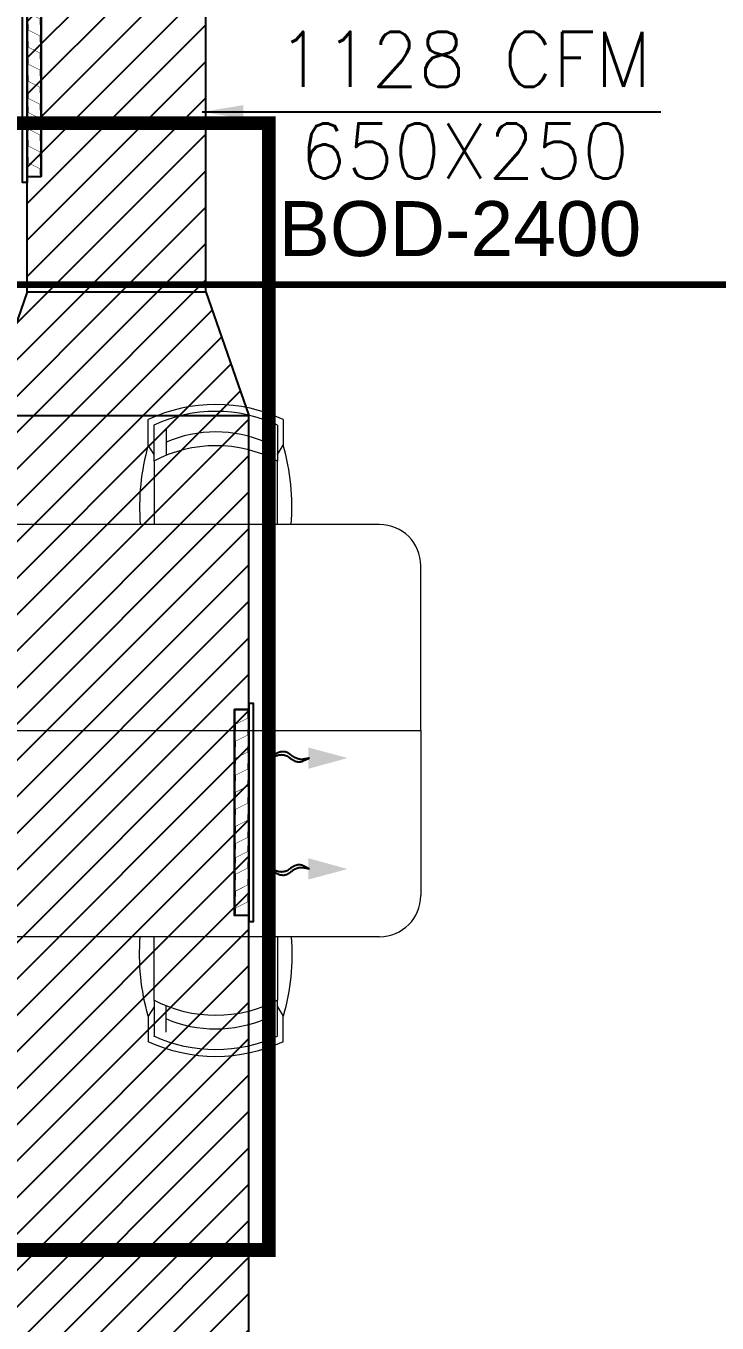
# Model space of a CAD drawing. Header units: millimetres. Extents: x -81374 to 485233, y -39075 to 157313.
# Drawn here: x 37947 to 40463, y 29620 to 34341 of the extents above; entities that cross this region are included whole.
import ezdxf
from ezdxf.enums import TextEntityAlignment as Align

# ---------------------------------------------------------------- set-up
doc = ezdxf.new("R2010")
doc.units = ezdxf.units.MM
for name, pattern in [('baseJE-1236$0$HIDDEN', [0.375, 0.25, -0.125]), ('CENTER', [2, 1.25, -0.25, 0.25, -0.25]), ('HIDDEN', [0.375, 0.25, -0.125])]:
    doc.linetypes.add(name, pattern=pattern)
for name, color, linetype in [('CEN', 252, 'CENTER'), ('ETA-AC-SLAB OPENING', 3, 'baseJE-1236$0$HIDDEN'), ('M-HVAC ELLIPTICAL DUCT', 6, 'Continuous'), ('M-HVAC-ELEPTICAL DUCT', 6, 'Continuous'), ('M-HVAC-GRIL', 6, 'Continuous'), ('M-HVAC-INSULATION', 8, 'Continuous'), ('M-HVAC-SUPP', 4, 'Continuous'), ('M-HVAC-SUPPLY AIR DUCT', 4, 'Continuous'), ('M-HVAC-TEXT', 7, 'Continuous')]:
    doc.layers.add(name, color=color, linetype=linetype)
for name, color, linetype, lineweight in [('G-IMPT', 8, 'Continuous', 5), ('ID - MODULAR', 44, 'Continuous', 5), ('M HVAC GRILLE', 6, 'Continuous', 13)]:
    doc.layers.add(name, color=color, linetype=linetype, lineweight=lineweight)
doc.styles.add('R', font='romans.shx')
doc.styles.add('ROMAND', font='romand__.ttf')
doc.styles.get("Standard").update_dxf_attribs({"font": 'arial.ttf'})
doc.dimstyles.new('Vayucon', dxfattribs={"dimtxt": 200, "dimasz": 150, "dimexe": 0, "dimexo": 0, "dimgap": 9e-05, "dimtad": 1, "dimdec": 0, "dimrnd": 5, "dimzin": 0, "dimdsep": 46, "dimtxsty": 'ROMAND', "dimcen": 90, "dimclre": 99, "dimclrt": 7, "dimadec": 0, "dimazin": 0, "dimtfac": 1, "dimtdec": 0, "dimtofl": 0, "dimtmove": 1, "dimatfit": 3, "dimfxl": 1, "dimtolj": 1, "dimtzin": 0, "dimarcsym": 0})
pattern_1 = [(45, (496839.4, -83091.07), (-66.29126, 66.29126), [])]

# ---------------------------------------------------------------- blocks, each defined once
blk = doc.blocks.new('ng')
at = {"layer": 'CEN', "color": 9, "linetype": 'HIDDEN', "lineweight": 0, "ltscale": 1500, "true_color": 0xc7c8ca}
blk.add_lwpolyline([(47579.4, 9557.9), (51680.6, 9557.9), (51680.6, 5456.7), (47579.4, 5456.7)], close=True, dxfattribs=at)
blk = doc.blocks.new('floor plan 1')
at = {"layer": 'G-IMPT', "color": 8, "ltscale": 500}
for p, q in [((19286.5, -69719.8), (19286.5, -69812.9)), ((19778.5, -69812.9), (19778.5, -69719.8)), ((19307.7, -69740.1), (19307.7, -69870.8)), ((19757.3, -69870.8), (19757.3, -69740.1)), ((19307.7, -69847.2), (19286.5, -69812.9)), ((19757.3, -69847.2), (19778.5, -69812.9)), ((19307.7, -69848.9), (19307.7, -69847.2)), ((19757.3, -69848.9), (19757.3, -69847.2)), ((19307.7, -70101.9), (19307.7, -69870.8)), ((19757.3, -69870.8), (19757.3, -70101.9)), ((18936, -70101.9), (20286, -70101.9)), ((18786, -70851.9), (18786, -70251.9)), ((20286, -70851.9), (18786, -70851.9)), ((18786, -70851.9), (18786, -71451.9)), ((20286, -70851.9), (18786, -70851.9)), ((18936, -71601.9), (20286, -71601.9)), ((19307.7, -71601.9), (19307.7, -71833)), ((19757.3, -71833), (19757.3, -71601.9)), ((19307.7, -71963.8), (19307.7, -71833)), ((19757.3, -71833), (19757.3, -71963.8)), ((19307.7, -71856.7), (19286.5, -71890.9)), ((19286.5, -71984), (19286.5, -71890.9)), ((19307.7, -71855), (19307.7, -71856.7)), ((19757.3, -71855), (19757.3, -71856.7)), ((19757.3, -71856.7), (19778.5, -71890.9)), ((19778.5, -71890.9), (19778.5, -71984))]:
    blk.add_line(p, q, dxfattribs=at)
at = {"layer": 'G-IMPT', "color": 8, "ltscale": 500, "extrusion": (0, 0, -1)}
for p, q in [((19351.5, -69754), (19351.5, -69850.4)), ((19713.6, -69754), (19713.6, -69850.4)), ((19351.5, -71949.9), (19351.5, -71853.4)), ((19713.6, -71949.9), (19713.6, -71853.4))]:
    blk.add_line(p, q, dxfattribs=at)
at = {"layer": 'G-IMPT', "color": 8, "ltscale": 500}
for centre, start, end in [((18936, -70251.9), 90, 180), ((18936, -71451.9), 180, 270)]:
    blk.add_arc(centre, 150, start, end, dxfattribs=at)
at = {"layer": 'G-IMPT', "color": 8, "ltscale": 500, "extrusion": (0, 0, -1)}
for centre, major_axis, start_param, end_param in [((19532.5, -70246), (0, -580.8), 2.704257, 3.578932), ((19532.5, -70221), (0, 530.9), -0.437348, 0.437328), ((19532.5, -70221), (0, 455.9), -0.408385, 0.408365), ((20093.6, -70040.3), (0, -838.5), 1.49727, 1.845387), ((19532.5, -70295.9), (0, -480.9), 2.65511, 3.628104), ((18971.4, -70040.3), (0, -838.5), 4.437818, 4.785935)]:
    blk.add_ellipse(centre, major_axis=major_axis, ratio=1, start_param=start_param, end_param=end_param, dxfattribs=at)
at = {"layer": 'G-IMPT', "color": 8, "ltscale": 500}
for centre, major_axis, start_param, end_param in [((20093.6, -71663.5), (0, 838.5), 1.49727, 1.845387), ((18971.4, -71663.5), (0, 838.5), 4.437818, 4.785935), ((19532.5, -71407.9), (0, 480.9), 2.65511, 3.628104), ((19532.5, -71482.9), (0, -455.9), -0.408385, 0.408365), ((19532.5, -71457.9), (0, 580.8), 2.704257, 3.578932), ((19532.5, -71482.9), (0, -530.9), -0.437348, 0.437328)]:
    blk.add_ellipse(centre, major_axis=major_axis, ratio=1, start_param=start_param, end_param=end_param, dxfattribs=at)
at = {"layer": 'ID - MODULAR', "color": 8, "ltscale": 500}
blk.add_arc((11420.4, -71220.8), 9842.1, 158.92407, 26.97429, dxfattribs=at)
at = {"layer": 'CEN', "linetype": 'Continuous'}
blk.add_blockref('ng', (-28240.4, -78519.6), dxfattribs=at)
at = {"layer": 'G-IMPT', "color": 8, "ltscale": 500}
for rotation, p in [(359.9992, (39680.6, -4989.6, 0)), (359.9992, (35886.7, -10139.3, 0)), (270.0008, (28873.3, -20643.5, 0)), (359.9992, (11975.3, -26935.4, 0)), (359.9992, (15267.6, -26935.4, 0)), (359.9992, (26686.3, -26987.7, 0)), (270.0008, (15861.1, -28615, 0)), (89.9992, (23697.8, -33300.6, 0)), (89.9992, (23597.9, -35337.7, 0)), (89.9992, (23597.9, -37388.3, 0)), (359.9992, (13750.4, -37781.5, 0)), (89.9992, (23697.8, -40746.8, 0)), (89.9992, (23597.8, -44302.5, 0)), (89.9992, (23597.8, -46399.1, 0)), (89.9992, (23697.8, -48339.8, 0)), (89.9992, (23697.8, -54280, 0)), (359.9992, (27418.1, -55702.4, 0)), (89.9992, (9671.9, -65856.5, 0)), (359.9992, (4684.1, -67403.4, 0)), (359.9992, (8737.2, -67403.4, 0))]:
    blk.add_attdef('PARTITIONTYPE', text='', height=200, rotation=rotation, dxfattribs=at).set_placement(p, align=Align.MIDDLE_CENTER)
blk = doc.blocks.new('RAAAA')
at = {"linetype": 'Continuous', "ltscale": 1000}
for points in [[(363, 0, 0), (363, 0, 0), (364, 0, 0), (364, 0, 0), (365, 0, 0), (366, 0, 0), (367, -1, 0), (368, -1, 0), (369, -1, 0), (371, -1, 0), (373, -2, 0), (374, -2, 0), (377, -2, 0), (379, -3, 0), (381, -3, 0), (384, -4, 0), (387, -4, 0), (390, -5, 0), (393, -5, 0), (397, -6, 0), (400, -6, 0), (404, -7, 0), (408, -8, 0), (412, -8, 0), (416, -9, 0), (421, -10, 0), (421, -10, 0), (425, -11, 0), (430, -11, 0), (435, -11, 0), (439, -11, 0), (444, -11, 0), (449, -11, 0), (454, -10, 0), (459, -10, 0), (464, -9, 0), (468, -7, 0), (473, -6, 0), (478, -4, 0), (483, -2, 0), (488, 0, 0), (494, 2, 0), (499, 4, 0), (504, 7, 0), (509, 10, 0), (514, 13, 0), (519, 16, 0), (525, 20, 0), (530, 24, 0), (535, 28, 0), (541, 32, 0), (546, 36, 0), (546, 36, 0), (552, 40, 0), (557, 44, 0), (563, 48, 0), (568, 51, 0), (574, 54, 0), (580, 56, 0), (586, 58, 0), (592, 60, 0), (598, 61, 0), (604, 62, 0), (610, 62, 0), (616, 62, 0), (622, 62, 0), (628, 61, 0), (635, 60, 0), (641, 59, 0), (648, 57, 0), (654, 55, 0), (661, 52, 0), (668, 49, 0), (675, 46, 0), (681, 42, 0), (688, 38, 0), (695, 33, 0), (702, 28, 0), (702, 28, 0), (709, 23, 0), (716, 19, 0), (722, 14, 0), (728, 10, 0), (734, 5, 0), (740, 1, 0), (745, -2, 0), (750, -6, 0), (755, -9, 0), (759, -13, 0), (763, -15, 0), (767, -18, 0), (771, -21, 0), (774, -23, 0), (777, -25, 0), (779, -27, 0), (782, -29, 0), (784, -31, 0), (786, -32, 0), (787, -33, 0), (789, -34, 0), (790, -35, 0), (790, -35, 0), (791, -35, 0), (791, -36, 0)], [(363, 0, 0), (363, 0, 0), (364, 0, 0), (364, 0, 0), (365, -1, 0), (366, -1, 0), (367, -2, 0), (368, -2, 0), (369, -3, 0), (371, -4, 0), (373, -5, 0), (374, -5, 0), (377, -6, 0), (379, -8, 0), (381, -9, 0), (384, -10, 0), (387, -12, 0), (390, -13, 0), (393, -15, 0), (397, -16, 0), (400, -18, 0), (404, -20, 0), (408, -22, 0), (412, -24, 0), (416, -26, 0), (421, -28, 0), (421, -28, 0), (425, -30, 0), (430, -32, 0), (435, -34, 0), (439, -35, 0), (444, -36, 0), (449, -37, 0), (454, -37, 0), (459, -38, 0), (464, -38, 0), (468, -37, 0), (473, -37, 0), (478, -36, 0), (483, -35, 0), (488, -33, 0), (494, -32, 0), (499, -30, 0), (504, -28, 0), (509, -25, 0), (514, -22, 0), (519, -19, 0), (525, -16, 0), (530, -13, 0), (535, -9, 0), (541, -5, 0), (546, 0, 0), (546, 0, 0), (552, 4, 0), (557, 8, 0), (563, 12, 0), (568, 15, 0), (574, 18, 0), (580, 21, 0), (586, 23, 0), (592, 25, 0), (598, 27, 0), (604, 28, 0), (610, 29, 0), (616, 30, 0), (622, 30, 0), (628, 31, 0), (635, 30, 0), (641, 30, 0), (648, 29, 0), (654, 28, 0), (661, 26, 0), (668, 24, 0), (675, 22, 0), (681, 20, 0), (688, 17, 0), (695, 14, 0), (702, 10, 0), (702, 10, 0), (709, 7, 0), (716, 3, 0), (722, 0, 0), (728, -3, 0), (734, -6, 0), (740, -9, 0), (745, -12, 0), (750, -14, 0), (755, -17, 0), (759, -19, 0), (763, -21, 0), (767, -23, 0), (771, -25, 0), (774, -27, 0), (777, -28, 0), (779, -30, 0), (782, -31, 0), (784, -32, 0), (786, -33, 0), (787, -34, 0), (789, -34, 0), (790, -35, 0), (790, -35, 0), (791, -35, 0), (791, -36, 0)]]:
    blk.add_polyline3d(points, dxfattribs=at)
blk.add_solid([(373, 101), (0, 0), (373, -101)], dxfattribs=at)
blk = doc.blocks.new('zw$77DE')
at = {"layer": 'M-HVAC-GRIL', "linetype": 'ByBlock'}
blk.add_lwpolyline([(0, 750), (0, 771.4), (-17.1, 771.4), (-17.1, -21.4), (0, -21.4), (0, 0), (0, 750), (51.4, 750), (51.4, 0), (0, 0), (51.4, 0), (51.4, 750), (51.4, 750)], dxfattribs=at)
at = {"layer": 'M-HVAC-GRIL', "lineweight": 0, "const_width": 1.71}
for points in [[(3.9, 678.6), (3.9, 700.1), (46.7, 721.5), (46.7, 742.9)], [(3.9, 617.2), (3.9, 638.6), (46.7, 660.1), (46.7, 681.5)], [(3.9, 555.8), (3.9, 577.2), (46.7, 598.6), (46.7, 620.1)], [(3.9, 495.6), (3.9, 517.1), (46.7, 538.5), (46.7, 559.9)], [(3.9, 444), (3.9, 465.4), (46.7, 486.8), (46.7, 508.3)], [(3.9, 381.8), (3.9, 403.2), (46.7, 424.7), (46.7, 446.1)], [(3.9, 319.7), (3.9, 341.1), (46.7, 362.5), (46.7, 384)], [(3.9, 257.5), (3.9, 279), (46.7, 300.4), (46.7, 321.8)], [(3.9, 195.4), (3.9, 216.8), (46.7, 238.2), (46.7, 259.7)], [(3.9, 133.2), (3.9, 154.7), (46.7, 176.1), (46.7, 197.5)], [(3.9, 71.8), (3.9, 93.2), (46.7, 114.7), (46.7, 136.1)], [(3.9, 10.4), (3.9, 31.8), (46.7, 53.2), (46.7, 74.7)]]:
    blk.add_lwpolyline(points, dxfattribs=at)
at = {"layer": 'M-HVAC-SUPP'}
for p, xscale, yscale, zscale, rotation in [((-360.3, 580.5), 0.3839999997941416, 0.3839999997941416, 0.3839999997941416, 359.7971218112731), ((-360.3, 176.5), -0.3839999997941415, 0.3839999997941436, 0.3839999997941436, 180.2028781887378)]:
    blk.add_blockref('RAAAA', p, dxfattribs=dict(at, xscale=xscale, yscale=yscale, zscale=zscale, rotation=rotation))
blk = doc.blocks.new('jyfhg')
at = {"layer": 'M HVAC GRILLE', "color": 7}
blk.add_blockref('zw$77DE', (-100, -700), dxfattribs=at)

msp = doc.modelspace()

# ---------------------------------------------------------------- hatches: boundary and pattern name
at = {"layer": 'M-HVAC-INSULATION'}
h = msp.add_hatch(dxfattribs=at)
h.set_pattern_fill('ANSI31', color=26, scale=750, angle=360, style=0)
h.set_pattern_definition(pattern_1)
h.paths.add_polyline_path([(37951.8, 40016.9), (38601.8, 40016.9), (38601.8, 33373.8), (37951.8, 33373.8)])
h = msp.add_hatch(dxfattribs=at)
h.set_pattern_fill('ANSI31', color=26, scale=750, angle=360, style=0)
h.set_pattern_definition(pattern_1)
h.paths.add_polyline_path([(38758.3, 32923.8), (38601.8, 33373.8), (37951.8, 33373.8), (37795.3, 32923.8)])
h = msp.add_hatch(dxfattribs=at)
h.set_pattern_fill('ANSI31', color=26, scale=750, angle=360, style=0)
h.set_pattern_definition(pattern_1)
h.paths.add_polyline_path([(37795.3, 32923.8), (37795.3, 17759.1), (38758.3, 17759.1), (38758.3, 32923.8)])

# ---------------------------------------------------------------- linework, layer by layer
at = {"layer": 'CEN', "color": 11, "linetype": 'HIDDEN', "lineweight": 0, "ltscale": 1500, "const_width": 50}
msp.add_lwpolyline([(38831.8, 29886.3), (34730.5, 29886.3), (34730.5, 33987.6), (38831.8, 33987.6)], close=True, dxfattribs=at)
at = {"layer": 'ETA-AC-SLAB OPENING', "color": 7, "ltscale": 8, "const_width": 25}
msp.add_lwpolyline([(42686.9, 33399.4), (27299.9, 33399.4)], dxfattribs=at)
at = {"layer": 'M-HVAC ELLIPTICAL DUCT', "linetype": 'Continuous'}
for p, q in [((37951.8, 33373.8, 0), (37951.8, 40016.9, 0)), ((38601.8, 33373.8, 0), (38601.8, 40016.9, 0)), ((37951.8, 33373.8, 0), (37795.3, 32923.8, 0)), ((37951.8, 33373.8, 0), (38601.8, 33373.8, 0)), ((38601.8, 33373.8, 0), (38758.3, 32923.8, 0)), ((37795.3, 32923.8, 0), (38758.3, 32923.8, 0)), ((38758.3, 14758.5), (38758.3, 32923.8))]:
    msp.add_line(p, q, dxfattribs=at)

# ---------------------------------------------------------------- block references
at = {"linetype": 'Continuous', "rotation": 180}
msp.add_blockref('floor plan 1', (58170.8, -39075.4), dxfattribs=at)
at = {"layer": 'M HVAC GRILLE', "color": 0, "xscale": -1, "rotation": 180}
msp.add_blockref('jyfhg', (38051.8, 33842.8, 0), dxfattribs=at)
at = {"layer": 'M HVAC GRILLE', "color": 0, "rotation": 180}
msp.add_blockref('jyfhg', (38658.3, 31153.3), dxfattribs=at)

# ---------------------------------------------------------------- texts
at = {"layer": 'M-HVAC-ELEPTICAL DUCT', "insert": (38867.4, 33703.5, 1198.1), "char_height": 200, "attachment_point": 1}
msp.add_mtext('BOD-2400', dxfattribs=at)
at = {"layer": 'M-HVAC-TEXT', "color": 7, "insert": (39543.6, 34319.7, 0), "char_height": 200, "width": 13359.771, "attachment_point": 2, "style": 'R'}
msp.add_mtext('1128 CFM\\P650X250', dxfattribs=at)

# ---------------------------------------------------------------- leaders
at = {"layer": 'M-HVAC-SUPPLY AIR DUCT', "color": 0, "linetype": 'Continuous'}
msp.add_leader([(38589.3, 34028.4, 0), (40258.8, 34028.4, 0)], dimstyle='Vayucon', dxfattribs=at)

doc.saveas('drawing.dxf')
